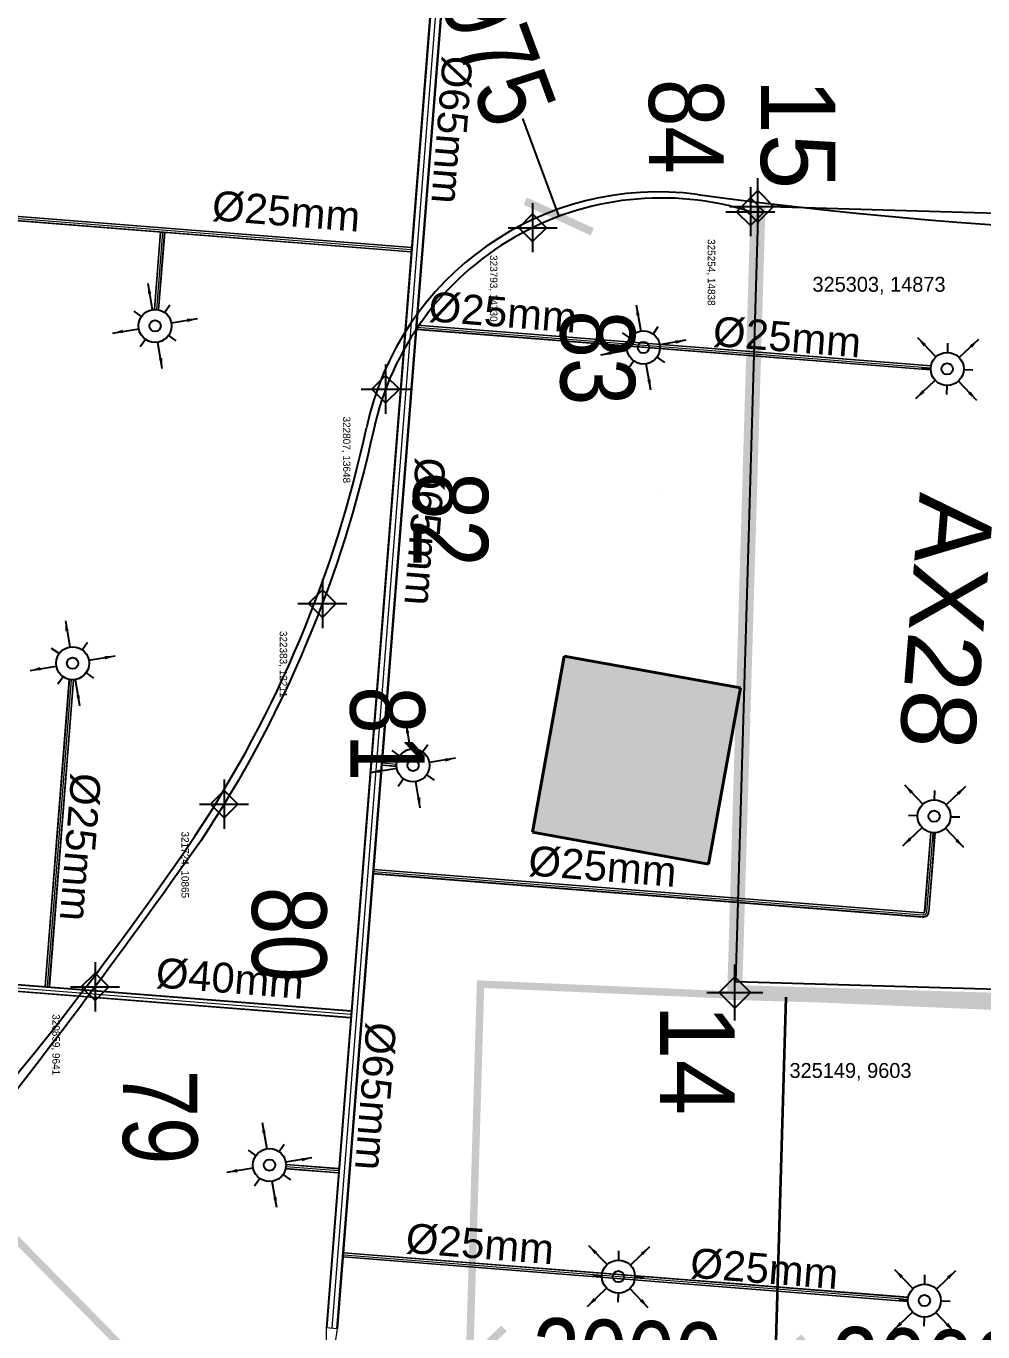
# Model space of a CAD drawing. Header units: inches. Extents: x 257070 to 799932, y -17980 to 269260.
# Drawn here: x 320396 to 326813, y 7328 to 16082 of the extents above; entities that cross this region are included whole.
import ezdxf

# ---------------------------------------------------------------- set-up
doc = ezdxf.new("R2010")
doc.units = ezdxf.units.IN
doc.header["$MEASUREMENT"] = 0
doc.header["$PDMODE"] = 99
doc.header["$PDSIZE"] = 100
for name, color, linetype in [('0-AES-F-SPRINKLER', 10, 'Continuous'), ('2 wheeler barrier', 170, 'Continuous'), ('basement1_AP$0$A-_ROAD----_E-_-', 2, 'Continuous'), ('DSP_SLAB CO-ORDINATES', 160, 'Continuous'), ('DSP_TEXT', 6, 'Continuous'), ('DSP_TREE CO-ORDINATES', 206, 'Continuous'), ('RETAIL', 40, 'Continuous')]:
    doc.layers.add(name, color=color, linetype=linetype)
for name, color, linetype, lineweight in [('0-AES-F-SPRINKLER PIPE', 10, 'Continuous', 15), ('07--DIM-2', 2, 'Continuous', 25), ('E--CONCRETE-4', 4, 'Continuous', 40), ('E--CONCRETE-SHADE', 253, 'Continuous', 20), ('M--TILING-2', 252, 'Continuous', 18)]:
    doc.layers.add(name, color=color, linetype=linetype, lineweight=lineweight)
doc.layers.add('C', color=7, linetype='Continuous', true_color=0xb5b5b5)
doc.styles.get("Standard").update_dxf_attribs({"font": 'arial.ttf'})
doc.styles.add('TEXT style 175', font='GOTHIC.TTF')
doc.styles.add('TEXT style 200', font='ARIALN.TTF')
doc.styles.add('TEXT style 75', font='ARIALN.TTF')
doc.dimstyles.new('75', dxfattribs={"dimscale": 1.5, "dimtxt": 200, "dimasz": 113, "dimexe": 113, "dimexo": 0, "dimgap": 25, "dimtad": 0, "dimdec": 0, "dimrnd": 5, "dimzin": 0, "dimdsep": 46, "dimtxsty": 'TEXT style 75', "dimblk": 'ARCHTICK', "dimcen": 0.09, "dimdle": 113, "dimclrd": 8, "dimclre": 8, "dimclrt": 256, "dimadec": 0, "dimazin": 0, "dimtfac": 1, "dimtdec": 0, "dimtofl": 0, "dimtmove": 1, "dimatfit": 3, "dimldrblk": 'OPEN90', "dimfxl": 0, "dimtolj": 1, "dimtzin": 0, "dimarcsym": 0})
doc.dimstyles.new('ISO-25', dxfattribs={"dimtxt": 2.5, "dimasz": 2.5, "dimexe": 1.25, "dimexo": 0.625, "dimtad": 1, "dimtxsty": 'Standard', "dimcen": 2.5, "dimadec": 0, "dimazin": 0, "dimtfac": 1, "dimtmove": 0, "dimatfit": 3, "dimfxl": 1, "dimarcsym": 0})

# ---------------------------------------------------------------- blocks, each defined once
blk = doc.blocks.new('axa parking')
at = {"layer": 'RETAIL', "color": 8}
blk.add_lwpolyline([(-98837, 1157626.5), (-96237, 1157626.5), (-96237, 1162826.5), (-98837, 1162826.5)], close=True, dxfattribs=at)
blk = doc.blocks.new('_ArchTick')
at = {"color": 0, "linetype": 'ByBlock', "const_width": 0.15}
blk.add_lwpolyline([(-0.5, -0.5), (0.5, 0.5)], dxfattribs=at)
blk = doc.blocks.new('*D286')
at = {"layer": '07--DIM-2', "color": 251, "lineweight": -2, "ltscale": 1000, "transparency": 16777216}
for p, q in [((323724.7, 15461.6), (323968.7, 14805.5)), ((324657.7, 12952.8), (324657.8, 12952.8)), ((324657.8, 12952.8), (324657.8, 12952.9))]:
    blk.add_line(p, q, dxfattribs=at)
at = {"layer": 'DEFPOINTS', "color": 0, "ltscale": 1000, "transparency": 16777216}
for p in [(323968.7, 14805.5, 0), (324657.8, 12952.8, 0)]:
    blk.add_point(p, dxfattribs=at)
at = {"layer": '07--DIM-2', "color": 251, "lineweight": -2, "ltscale": 1000, "transparency": 16777216, "xscale": 350, "yscale": 350, "zscale": 350, "rotation": 290.4014317451806}
blk.add_blockref('_ArchTick', (323968.7, 14805.5), dxfattribs=at)
at = {"layer": '07--DIM-2', "ltscale": 1000, "transparency": 16777216, "insert": (323433.7, 16244.1), "char_height": 500, "attachment_point": 5, "rotation": 290.40143, "style": 'TEXT style 75'}
blk.add_mtext('\\A1;R1975', dxfattribs=at)
blk = doc.blocks.new('_Open90')
at = {"color": 0, "linetype": 'ByBlock', "lineweight": -2}
for p, q in [((-0.5, 0.5), (0, 0)), ((0, 0), (-1, 0)), ((0, 0), (-0.5, -0.5))]:
    blk.add_line(p, q, dxfattribs=at)
blk = doc.blocks.new('*D330')
at = {"layer": '07--DIM-2', "color": 251, "lineweight": -2, "ltscale": 1000, "transparency": 16777216}
for p, q in [((325318.5, 7124.9), (325791.3, 7111.1)), ((325431.6, 7128.7), (325428.1, 7008.7)), ((327543.5, 7059.8), (327070.7, 7073.6)), ((327430.8, 7071.6), (327427.3, 6950.1))]:
    blk.add_line(p, q, dxfattribs=at)
at = {"layer": 'DEFPOINTS', "color": 0, "ltscale": 1000, "transparency": 16777216}
for p in [(325431.4, 7121.6), (325431.6, 7128.7, 0), (327430.8, 7071.6, 0)]:
    blk.add_point(p, dxfattribs=at)
at = {"layer": '07--DIM-2', "color": 251, "lineweight": -2, "ltscale": 1000, "transparency": 16777216, "xscale": 350, "yscale": 350, "zscale": 350}
for p, rotation in [((325431.4, 7121.6), 178.3230455766687), ((327430.6, 7063.1), 358.3230455766687)]:
    blk.add_blockref('_ArchTick', p, dxfattribs=dict(at, rotation=rotation))
at = {"layer": '07--DIM-2', "ltscale": 1000, "transparency": 16777216, "insert": (326431, 7092.4), "char_height": 500, "attachment_point": 5, "rotation": 358.32305, "style": 'TEXT style 75'}
blk.add_mtext('\\A1;2000', dxfattribs=at)
blk = doc.blocks.new('*D331')
at = {"layer": '07--DIM-2', "color": 251, "lineweight": -2, "ltscale": 1000, "transparency": 16777216}
for p, q in [((323308.5, 7183.8), (323786.8, 7169.8)), ((323422.6, 7217.3), (323418.2, 7067.5)), ((325544.4, 7118.3), (325066.1, 7132.3)), ((325431.6, 7128.7), (325428.1, 7008.7))]:
    blk.add_line(p, q, dxfattribs=at)
at = {"layer": 'DEFPOINTS', "color": 0, "ltscale": 1000, "transparency": 16777216}
for p in [(323421.5, 7180.5), (323422.6, 7217.3, 0), (325431.6, 7128.7, 0)]:
    blk.add_point(p, dxfattribs=at)
at = {"layer": '07--DIM-2', "color": 251, "lineweight": -2, "ltscale": 1000, "transparency": 16777216, "xscale": 350, "yscale": 350, "zscale": 350}
for p, rotation in [((323421.5, 7180.5), 178.3230455766687), ((325431.4, 7121.6), 358.3230455766687)]:
    blk.add_blockref('_ArchTick', p, dxfattribs=dict(at, rotation=rotation))
at = {"layer": '07--DIM-2', "ltscale": 1000, "transparency": 16777216, "insert": (324426.4, 7151.1), "char_height": 500, "attachment_point": 5, "rotation": 358.32305, "style": 'TEXT style 75'}
blk.add_mtext('\\A1;2000', dxfattribs=at)
blk = doc.blocks.new('*U32')
at = {"layer": 'DSP_SLAB CO-ORDINATES', "color": 206}
for p, q in [((0, -188), (0, 188)), ((-188, 0), (188, 0))]:
    blk.add_line(p, q, dxfattribs=at)
at = {"layer": 'DSP_SLAB CO-ORDINATES', "color": 206, "ltscale": 3.5}
blk.add_lwpolyline([(-105.5, 0.1), (0, 105.6), (105.5, 0.1), (0, -105.3), (-105.5, 0.1)], dxfattribs=at)
at = {"layer": 'DEFPOINTS', "style": 'TEXT style 175'}
blk.add_attdef('CORDINATE', (367.3, -572.5), '', height=100, dxfattribs=at)
at = {"layer": 'DSP_SLAB CO-ORDINATES', "color": 214, "style": 'TEXT style 175'}
blk.add_attdef('NO.', (-500.6, -77.9), '', height=500, rotation=270, dxfattribs=at)
blk = doc.blocks.new('*U33')
at = {"layer": 'DSP_SLAB CO-ORDINATES', "color": 206}
for p, q in [((0, -188), (0, 188)), ((-188, 0), (188, 0))]:
    blk.add_line(p, q, dxfattribs=at)
at = {"layer": 'DSP_SLAB CO-ORDINATES', "color": 206, "ltscale": 3.5}
blk.add_lwpolyline([(-105.5, 0.1), (0, 105.6), (105.5, 0.1), (0, -105.3), (-105.5, 0.1)], dxfattribs=at)
at = {"layer": 'DEFPOINTS', "style": 'TEXT style 175'}
blk.add_attdef('CORDINATE', (367.3, -572.5), '', height=100, dxfattribs=at)
at = {"layer": 'DSP_SLAB CO-ORDINATES', "color": 214, "style": 'TEXT style 175'}
blk.add_attdef('NO.', (21.6, 858.4), '', height=500, rotation=270, dxfattribs=at)
blk = doc.blocks.new('*U411')
at = {"layer": 'DSP_TREE CO-ORDINATES', "color": 162}
for p, q in [((0, -329), (0, 329)), ((-329, 0), (329, 0))]:
    blk.add_line(p, q, dxfattribs=at)
at = {"layer": 'DSP_TREE CO-ORDINATES', "color": 162, "ltscale": 3.5}
blk.add_lwpolyline([(-185, 0), (0, 185), (185, 0), (0, -184), (-185, 0)], dxfattribs=at)
at = {"layer": 'DEFPOINTS', "style": 'TEXT style 175'}
blk.add_attdef('CORDINATE', (367, -572), '', height=100, dxfattribs=at)
at = {"layer": 'DSP_TREE CO-ORDINATES', "color": 164, "style": 'TEXT style 200'}
blk.add_attdef('NO.', (-1780, -1359), '', height=1000, dxfattribs=at)
blk = doc.blocks.new('*U412')
at = {"layer": 'DSP_TREE CO-ORDINATES', "color": 162}
for p, q in [((0, -329), (0, 329)), ((-329, 0), (329, 0))]:
    blk.add_line(p, q, dxfattribs=at)
at = {"layer": 'DSP_TREE CO-ORDINATES', "color": 162, "ltscale": 3.5}
blk.add_lwpolyline([(-185, 0), (0, 185), (185, 0), (0, -184), (-185, 0)], dxfattribs=at)
at = {"layer": 'DEFPOINTS', "style": 'TEXT style 175'}
blk.add_attdef('CORDINATE', (367, -572), '', height=100, dxfattribs=at)
at = {"layer": 'DSP_TREE CO-ORDINATES', "color": 164, "style": 'TEXT style 200'}
blk.add_attdef('NO.', (1108, 374), '', height=1000, dxfattribs=at)
blk = doc.blocks.new('*U413')
at = {"layer": 'DSP_TREE CO-ORDINATES', "color": 162}
for p, q in [((0, -329), (0, 329)), ((-329, 0), (329, 0))]:
    blk.add_line(p, q, dxfattribs=at)
at = {"layer": 'DSP_TREE CO-ORDINATES', "color": 162, "ltscale": 3.5}
blk.add_lwpolyline([(-185, 0), (0, 185), (185, 0), (0, -184), (-185, 0)], dxfattribs=at)
at = {"layer": 'DEFPOINTS', "style": 'TEXT style 175'}
blk.add_attdef('CORDINATE', (367, -572), '', height=100, dxfattribs=at)
at = {"layer": 'DSP_TREE CO-ORDINATES', "color": 164, "style": 'TEXT style 200'}
blk.add_attdef('NO.', (1108, 374), '', height=1000, dxfattribs=at)
blk = doc.blocks.new('*U414')
at = {"layer": 'DSP_TREE CO-ORDINATES', "color": 162}
for p, q in [((0, -329), (0, 329)), ((-329, 0), (329, 0))]:
    blk.add_line(p, q, dxfattribs=at)
at = {"layer": 'DSP_TREE CO-ORDINATES', "color": 162, "ltscale": 3.5}
blk.add_lwpolyline([(-185, 0), (0, 185), (185, 0), (0, -184), (-185, 0)], dxfattribs=at)
at = {"layer": 'DEFPOINTS', "style": 'TEXT style 175'}
blk.add_attdef('CORDINATE', (367, -572), '', height=100, dxfattribs=at)
at = {"layer": 'DSP_TREE CO-ORDINATES', "color": 164, "style": 'TEXT style 200'}
blk.add_attdef('NO.', (1108, 374), '', height=1000, dxfattribs=at)
blk = doc.blocks.new('*U415')
at = {"layer": 'DSP_TREE CO-ORDINATES', "color": 162}
for p, q in [((0, -329), (0, 329)), ((-329, 0), (329, 0))]:
    blk.add_line(p, q, dxfattribs=at)
at = {"layer": 'DSP_TREE CO-ORDINATES', "color": 162, "ltscale": 3.5}
blk.add_lwpolyline([(-185, 0), (0, 185), (185, 0), (0, -184), (-185, 0)], dxfattribs=at)
at = {"layer": 'DEFPOINTS', "style": 'TEXT style 175'}
blk.add_attdef('CORDINATE', (367, -572), '', height=100, dxfattribs=at)
at = {"layer": 'DSP_TREE CO-ORDINATES', "color": 164, "style": 'TEXT style 200'}
blk.add_attdef('NO.', (1108, 374), '', height=1000, dxfattribs=at)
blk = doc.blocks.new('*U421')
at = {"layer": 'DSP_TREE CO-ORDINATES', "color": 162}
for p, q in [((0, -329), (0, 329)), ((-329, 0), (329, 0))]:
    blk.add_line(p, q, dxfattribs=at)
at = {"layer": 'DSP_TREE CO-ORDINATES', "color": 162, "ltscale": 3.5}
blk.add_lwpolyline([(-185, 0), (0, 185), (185, 0), (0, -184), (-185, 0)], dxfattribs=at)
at = {"layer": 'DEFPOINTS', "style": 'TEXT style 175'}
blk.add_attdef('CORDINATE', (367, -572), '', height=100, dxfattribs=at)
at = {"layer": 'DSP_TREE CO-ORDINATES', "color": 164, "style": 'TEXT style 200'}
blk.add_attdef('NO.', (1108, 374), '', height=1000, dxfattribs=at)
blk = doc.blocks.new('*U603')
at = {"layer": '0-AES-F-SPRINKLER'}
for p, q in [((171672.4, 56809.4), (171672.4, 56870.6)), ((171561.6, 56698.5), (171500.3, 56698.5)), ((171783.3, 56698.5), (171844.5, 56698.5)), ((171672.4, 56587.7), (171672.4, 56526.4))]:
    blk.add_line(p, q, dxfattribs=at)
for radius in [110.8, 37.8]:
    blk.add_circle((171672.4, 56698.5), radius, dxfattribs=at)
at = {"layer": '0-AES-F-SPRINKLER PIPE'}
for points, override in [([(171467.9, 56903), (171594, 56776.9)], {"dimasz": 70, "dimtad": 0, "dimfxl": 13, "dimarcsym": 1}), ([(171876.9, 56903), (171750.8, 56776.9)], {"dimasz": 70, "dimtad": 0, "dimfxl": 13, "dimarcsym": 1}), ([(171467.9, 56494), (171594, 56620.1)], {"dimasz": 70, "dimtad": 0, "dimfxl": 13, "dimarcsym": 1}), ([(171876.9, 56494), (171750.8, 56620.1)], {"dimasz": 70, "dimgap": 0.625, "dimtad": 0, "dimfxl": 13, "dimarcsym": 1})]:
    blk.add_leader(points, dimstyle='ISO-25', override=override, dxfattribs=at)

msp = doc.modelspace()

# ---------------------------------------------------------------- hatches: boundary and pattern name
at = {"layer": 'E--CONCRETE-SHADE', "ltscale": 3.5}
h = msp.add_hatch(color=8, dxfattribs=at)
h.dxf.hatch_style = 1
h.paths.add_polyline_path([(325186.7, 11644.9), (324005.8, 11858.4), (323792.4, 10677.6), (324973.2, 10464.1)])

# ---------------------------------------------------------------- linework, layer by layer
at = {"layer": '0-AES-F-SPRINKLER PIPE', "ltscale": 1000}
for points in [[(323256.5, 18094.9), (322408.3, 7354.8)], [(323262.5, 18094.4), (322414.3, 7354.3)], [(323294.9, 18091.9), (322446.7, 7351.8)], [(323327.3, 18089.3), (322479.1, 7349.2)], [(323333.2, 18088.8), (322485.1, 7348.8)], [(318558.2, 14917.8), (322978, 14568.7)], [(318558.5, 14920.8), (322978.2, 14571.7)], [(318559.4, 14933.2), (322979.2, 14584.2)], [(318560.4, 14945.7), (322980.2, 14596.6)], [(318560.7, 14948.7), (322980.4, 14599.6)], [(321295.4, 14701.6), (321254.4, 14182.7)], [(321298.4, 14701.4), (321257.4, 14182.8)], [(321310.8, 14700.4), (321269.9, 14182.6)], [(321323.3, 14699.4), (321282.3, 14180.9)], [(321326.3, 14699.2), (321285.3, 14180.3)], [(320684.1, 11702.2), (320521.6, 9643.7)], [(320687.1, 11701.6), (320524.6, 9643.5)], [(320699.5, 11699.9), (320537, 9642.5)], [(320712, 11699.6), (320549.5, 9641.5)], [(320715, 11699.8), (320552.5, 9641.3)], [(318403.7, 9807), (322575.9, 9477.5)], [(318404, 9810.9), (322576.2, 9481.4)], [(318400.2, 9763.1), (322572.5, 9433.6)], [(318400.5, 9767.1), (322572.8, 9437.6)], [(318402.1, 9787), (322574.4, 9457.5)], [(322137.9, 8421.6), (322490.3, 8393.7)], [(322138.2, 8424.6), (322490.6, 8396.7)], [(322139.2, 8437), (322491.6, 8409.2)], [(322140.1, 8449.5), (322492.6, 8421.7)], [(322140.4, 8452.5), (322492.8, 8424.6)]]:
    msp.add_lwpolyline(points, dxfattribs=at)
at = {"layer": '0-AES-F-SPRINKLER PIPE', "ltscale": 1000, "elevation": 0}
for points in [[(323014.2, 14048.8), (326462.9, 13776.5)], [(323014.4, 14051.8), (326462.8, 13779.5)], [(323015.4, 14064.3), (326463.1, 13792)], [(323016.4, 14076.7), (326464.8, 13804.4)], [(323016.6, 14079.7), (326465.4, 13807.4)], [(322783.4, 11126.2), (322881.1, 11118.5)], [(322783.6, 11129.2), (322881, 11121.5)], [(322784.6, 11141.7), (322881.2, 11134.1)], [(322785.6, 11154.1), (322882.9, 11146.5)], [(322785.8, 11157.1), (322883.5, 11149.4)], [(322523, 7829.7), (326310.3, 7530.6)], [(322523.3, 7832.7), (326310.2, 7533.6)], [(322524.3, 7845.2), (326310.5, 7546.1)], [(322525.2, 7857.6), (326312.2, 7558.5)], [(322525.5, 7860.6), (326312.8, 7561.5)]]:
    msp.add_lwpolyline(points, dxfattribs=at)
for points in [[(326492.6, 10672.8), (326450.8, 10143.3, -0.414214), (326407.2, 10106.1), (322725.8, 10396.8)], [(326489.6, 10673.1), (326447.8, 10143.5, -0.414214), (326407.5, 10109.1), (322726, 10399.8)], [(326477.2, 10674.1), (326435.4, 10144.5, -0.414214), (326408.5, 10121.5), (322727, 10412.3)], [(326464.7, 10675), (326422.9, 10145.5, -0.414214), (326409.4, 10134), (322728, 10424.7)], [(326461.7, 10675.3), (326419.9, 10145.7, -0.414214), (326409.7, 10137), (322728.2, 10427.7)]]:
    msp.add_lwpolyline(points, format="xyb", dxfattribs=at)
at = {"layer": '0-AES-F-SPRINKLER PIPE', "ltscale": 1000}
msp.add_lwpolyline([(322485.1, 7348.8), (322408.3, 7354.8), (322408.6, 7250.4), (322468.4, 7245.7)], close=True, dxfattribs=at)
at = {"layer": '2 wheeler barrier', "color": 8, "lineweight": 35, "ltscale": 1000}
msp.add_line((325492.3, 9570.7, 0), (325374.6, 5551.4, 0), dxfattribs=at)
at = {"layer": '2 wheeler barrier', "color": 8, "const_width": 100, "elevation": 0}
msp.add_lwpolyline([(354330.4, 28785.6), (357810.9, 25927.9), (357097, 25058.5), (353013.4, 20084.8), (352447.7, 19395.8), (352230.4, 18971), (351367, 18216.5), (351715.8, 17399.2), (347542, 14622.8), (345100.6, 13020.1), (343559.1, 13065.2), (343528.9, 12034.1), (339596, 10945.2), (335431.5, 9794), (333478.7, 9358.6), (329469.7, 9476), (327502.9, 9533.6), (325148.8, 9602.5), (325304.9, 14873.3)], dxfattribs=at)
at = {"layer": '2 wheeler barrier', "color": 8, "lineweight": 35, "ltscale": 1000, "const_width": 50, "elevation": 0}
msp.add_lwpolyline([(327551.4, 9482.2), (327434.6, 5491.1), (323325.5, 5611.4), (323444, 9658.8)], close=True, dxfattribs=at)
msp.add_lwpolyline([(319893.2, 8392.5), (321299.7, 6962.9, -0.035403), (317814.3, 3839.5), (316523.8, 5367.5, 0.030943), (319850, 8453.6, 3.313073)], format="xyb", dxfattribs=at)
at = {"layer": 'basement1_AP$0$A-_ROAD----_E-_-', "color": 8, "elevation": 0}
for points in [[(324900.2, 14952.4, 0.111586), (338685.2, 16181.1, -0.00403), (338746.5, 16201.1)], [(315730.6, 4840.7, 0.093935), (321528.6, 10650.8, 0.09362), (322678.6, 13388.9, 0.09362)]]:
    msp.add_lwpolyline(points, format="xyb", dxfattribs=at)
at = {"layer": 'basement1_AP$0$A-_ROAD----_E-_-', "color": 8}
msp.add_arc((324634.2, 12970.2, 0), 2000, 82.35918, 167.91525, dxfattribs=at)
at = {"layer": 'DSP_TEXT', "color": 8, "elevation": 0}
msp.add_lwpolyline([(325253.6, 14837.6, 0.440609), (322727.4, 13378.3, -0.093638), (321569.9, 10622.6, -0.015725), (319893.2, 8392.5)], format="xyb", dxfattribs=at)
at = {"layer": 'E--CONCRETE-4', "color": 8, "ltscale": 10}
for p, q in [((324005.8, 11858.4, 0), (323792.4, 10677.6, 0)), ((325186.7, 11644.9, 0), (324005.8, 11858.4, 0)), ((324973.2, 10464.1, 0), (325186.7, 11644.9, 0)), ((323792.4, 10677.6, 0), (324973.2, 10464.1, 0))]:
    msp.add_line(p, q, dxfattribs=at)

# ---------------------------------------------------------------- block references
at = {"layer": '0-AES-F-SPRINKLER', "color": 7}
for p, rotation in [((268187.8, -158755.5), 54.65193501553595), ((271463.2, -158900.4, 0), 54.65193501553595), ((378230.5, -159472.9, 0), 88.32519783271853), ((267634.8, -161017.1), 54.65193501553595), ((269918.3, -161702.2, 0), 54.65193501553595), ((378142.8, -162471.6, 0), 88.32519783271853), ((268955.2, -164381.8), 54.65193501553595), ((377573.3, -165088.9, 0), 88.83761566835165), ((379625.3, -165249.9, 0), 88.83761566835165)]:
    msp.add_blockref('*U603', p, dxfattribs=dict(at, rotation=rotation))
at = {"layer": 'DSP_SLAB CO-ORDINATES', "color": 8, "ltscale": 3.5}
for name, p, values in [('*U33', (325302.9, 14873.4, 0), {'NO.': '15', 'CORDINATE': '325303, 14873'}), ('*U32', (325148.8, 9602.5, 0), {'NO.': '14', 'CORDINATE': '325149, 9603'})]:
    msp.add_blockref(name, p, dxfattribs=at).add_auto_attribs(values)
at = {"layer": 'DSP_TREE CO-ORDINATES', "color": 8, "ltscale": 1000, "xscale": 0.4999999999999999, "yscale": 0.4999999999999999, "zscale": 0.4999999999999999, "rotation": 270}
for name, p, values in [('*U411', (325253.6, 14837.6, 0), {'NO.': '84', 'CORDINATE': '325254, 14838'}), ('*U412', (323793.3, 14730.4, 0), {'NO.': '83', 'CORDINATE': '323793, 14730'}), ('*U413', (322807.3, 13647.9, 0), {'NO.': '82', 'CORDINATE': '322807, 13648'}), ('*U414', (322383.2, 12210.5, 0), {'NO.': '81', 'CORDINATE': '322383, 12211'}), ('*U415', (321724.3, 10865.4, 0), {'NO.': '80', 'CORDINATE': '321724, 10865'}), ('*U421', (320858.8, 9640.9, 0), {'NO.': '79', 'CORDINATE': '320859, 9641'})]:
    msp.add_blockref(name, p, dxfattribs=at).add_auto_attribs(values)
at = {"layer": 'M--TILING-2', "color": 8, "rotation": 178.3251978269022}
msp.add_blockref('axa parking', (262942.6, 1174818, 0), dxfattribs=at)

# ---------------------------------------------------------------- texts
at = {"layer": '0-AES-F-SPRINKLER PIPE', "color": 7, "linetype": 'Continuous', "lineweight": -3, "ltscale": 0.9, "char_height": 200, "width": 685.774, "attachment_point": 2}
for s, insert, rotation in [('%%C65mm', (323352, 15378.6), 265.48455), ('%%C25mm', (322149.3, 14941.5), 355.48455), ('%%C25mm', (323601, 14264.5, 0), 355.48455), ('%%C25mm', (325508.3, 14098.3, 0), 355.48455), ('%%C65mm', (323171.8, 12685.2), 265.48455), ('%%C25mm', (320860.6, 10569.2, 0), 265.48455), ('%%C25mm', (324270.6, 10549.3), 355.48455), ('%%C40mm', (321772.2, 9798.3), 355.48455), ('%%C65mm', (322840.2, 8899), 265.48455), ('%%C25mm', (323448.4, 8018.6, 0), 355.48455), ('%%C25mm', (325355.7, 7852.4, 0), 355.48455)]:
    msp.add_mtext(s, dxfattribs=dict(at, insert=insert, rotation=rotation))
at = {"layer": 'C', "color": 8}
msp.add_text('AX28', height=500, rotation=265.35069, dxfattribs=at).set_placement((326390.5, 12960.6, 0))

# ---------------------------------------------------------------- dimensions: what is measured, and where the dimension line sits
at = {"layer": '07--DIM-2', "color": 8, "ltscale": 1000}
dim = msp.add_radius_dim(center=(324657.8, 12952.8, 0), mpoint=(323968.7, 14805.5, 0), dimstyle='75', override={"dimscale": 1, "dimtxt": 500, "dimasz": 350, "dimclrd": 251, "dimclre": 251}, dxfattribs=at)
dim.commit()
dim.dimension.update_dxf_attribs({"geometry": '*D286', "text_midpoint": (323433.7, 16244.1)})
dim = msp.add_linear_dim(base=(323421.5, 7180.5), p1=(325431.6, 7128.7, 0), p2=(323422.6, 7217.3, 0), angle=358.32305, text='2000', dimstyle='75', override={"dimscale": 1, "dimtxt": 500, "dimasz": 350, "dimclrd": 251, "dimclre": 251}, dxfattribs=at)
dim.commit()
dim.dimension.update_dxf_attribs({"geometry": '*D331', "text_midpoint": (324426.4, 7151.1)})
dim = msp.add_linear_dim(base=(325431.4, 7121.6), p1=(327430.8, 7071.6, 0), p2=(325431.6, 7128.7, 0), angle=358.32305, dimstyle='75', override={"dimscale": 1, "dimtxt": 500, "dimasz": 350, "dimclrd": 251, "dimclre": 251}, dxfattribs=at)
dim.commit()
dim.dimension.update_dxf_attribs({"geometry": '*D330', "text_midpoint": (326431, 7092.4)})

doc.saveas('drawing.dxf')
